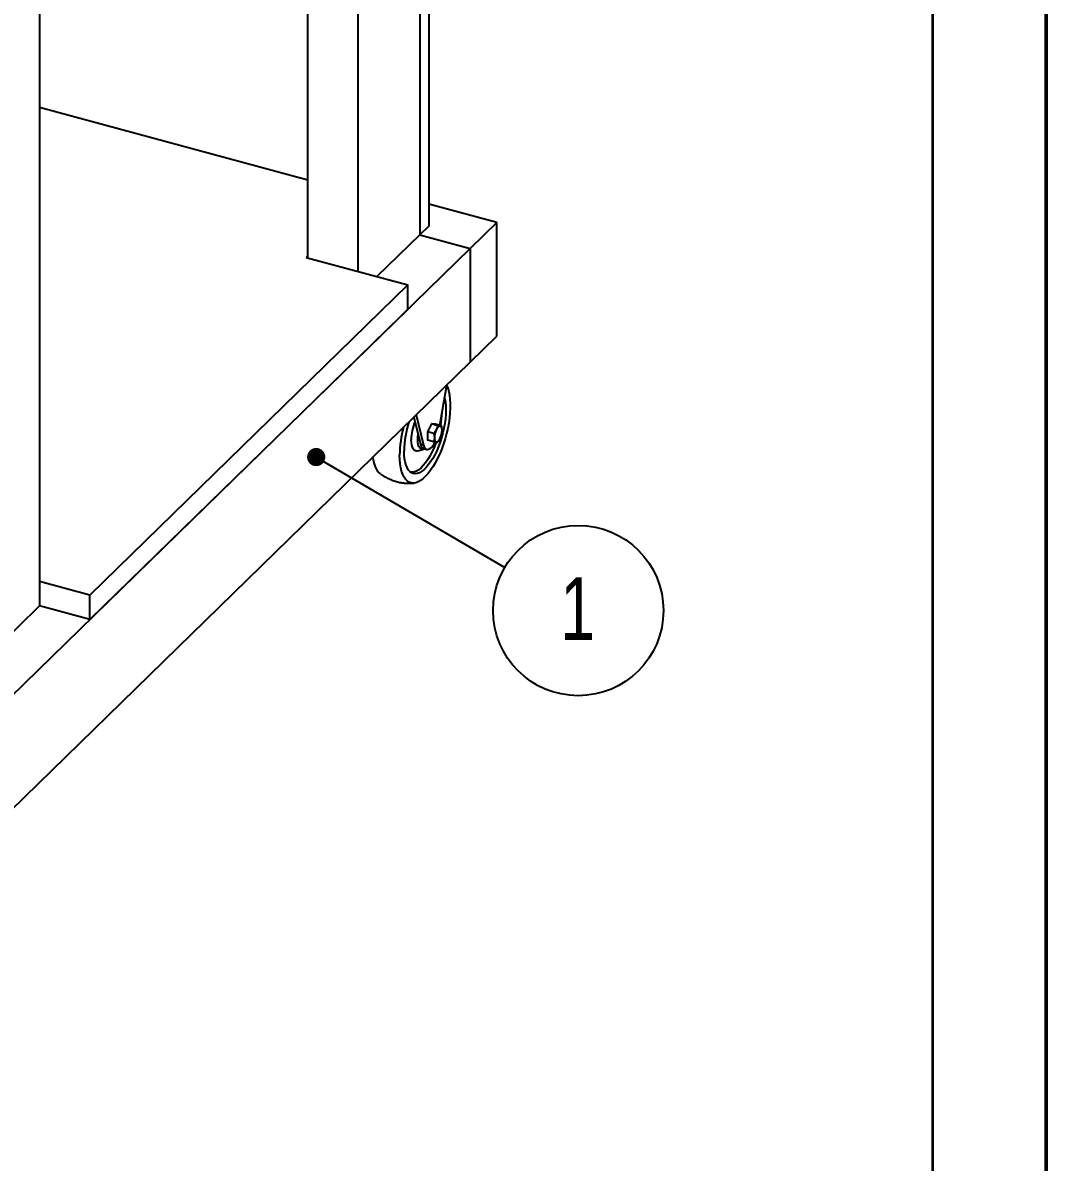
# Model space of a CAD drawing. Header units: millimetres. Extents: x 0 to 279, y 0 to 216.
# Drawn here: x 222.3 to 279.4, y 40.1 to 103.7 of the extents above; entities that cross this region are included whole.
import ezdxf

# ---------------------------------------------------------------- set-up
doc = ezdxf.new("R2010")
doc.units = ezdxf.units.MM
doc.layers.add('PAGE_BORDER', color=7, linetype='Continuous')
doc.styles.add('SLDTEXTSTYLE0', font='TXT', dxfattribs={"width": 0.75})
doc.dimstyles.new('SLDDIMSTYLE0', dxfattribs={"dimtxt": 0.18, "dimasz": 1.016, "dimexe": 0, "dimexo": 0.0625, "dimgap": 0, "dimtad": 0, "dimtih": 1, "dimtoh": 1, "dimdec": 0, "dimrnd": 1e-09, "dimzin": 0, "dimdsep": 46, "dimtxsty": 'Standard', "dimblk1": 'DOT', "dimblk2": 'DOT', "dimsah": 1, "dimcen": 0.09, "dimadec": 0, "dimazin": 0, "dimtfac": 1.016, "dimtdec": 0, "dimtofl": 0, "dimtmove": 0, "dimatfit": 3, "dimldrblk": 'DOT', "dimfxl": 1, "dimfrac": 2, "dimtolj": 1, "dimtzin": 0, "dimarcsym": 0})

# ---------------------------------------------------------------- blocks, each defined once
blk = doc.blocks.new('SW_NOTE_2')
at = {"layer": 'PAGE_BORDER', "color": 0}
blk.add_circle((4.103, -2.404), 4.755, dxfattribs=at)
at = {"layer": 'PAGE_BORDER', "color": 0, "insert": (4.068, -0.541), "char_height": 3.5, "attachment_point": 2, "style": 'SLDTEXTSTYLE0'}
blk.add_mtext('1', dxfattribs=at)
blk = doc.blocks.new('_DOT')
at = {"color": 0, "linetype": 'ByBlock', "lineweight": -2}
blk.add_line((-0.5, 0), (-1, 0), dxfattribs=at)
at = {"color": 0, "linetype": 'ByBlock', "const_width": 0.5}
blk.add_lwpolyline([(-0.25, 0, 1), (0.25, 0, 1)], format="xyb", close=True, dxfattribs=at)

msp = doc.modelspace()

# ---------------------------------------------------------------- linework, layer by layer
at = {"color": 7, "linetype": 'Continuous', "lineweight": 50}
msp.add_line((279.4, 0), (279.4, 215.9), dxfattribs=at)
at = {"color": 7, "linetype": 'Continuous', "lineweight": 25}
for p, q in [((244.432, 133.748), (244.432, 91.893)), ((244.926, 134.23), (244.926, 92.375)), ((240.974, 89.841), (240.974, 130.373)), ((238.166, 90.604), (238.166, 127.632)), ((223.193, 113.018), (223.193, 71.164)), ((223.193, 99.026), (238.166, 94.957)), ((248.722, 92.576), (244.926, 93.608)), ((244.926, 92.375), (244.432, 91.893)), ((248.722, 92.576), (247.24, 91.13)), ((248.722, 86.226), (248.722, 92.576)), ((244.432, 91.893), (242.034, 89.553)), ((244.432, 91.893), (247.24, 91.13)), ((247.24, 91.13), (208.714, 53.528)), ((247.24, 91.13), (247.24, 84.78)), ((238.166, 90.715), (238.077, 90.628)), ((238.077, 90.628), (243.752, 89.086)), ((243.752, 89.086), (226.001, 71.761)), ((243.752, 87.725), (243.752, 89.086)), ((243.752, 87.725), (226.001, 70.4)), ((247.24, 84.78), (248.722, 86.226)), ((247.24, 84.78), (208.714, 47.177)), ((245.549, 81.234), (245.924, 83.495)), ((244.092, 81.707), (244.463, 80.196)), ((244.224, 81.836), (244.639, 80.149)), ((245.074, 81.323), (244.858, 80.883)), ((244.858, 80.883), (244.858, 80.424)), ((245.201, 80.789), (244.858, 80.883)), ((245.29, 81.305), (245.074, 81.323)), ((245.418, 81.229), (245.074, 81.323)), ((245.634, 81.211), (245.29, 81.305)), ((245.669, 81.017), (245.669, 81.019)), ((244.639, 80.149), (244.463, 80.196)), ((245.201, 80.331), (244.858, 80.424)), ((245.503, 80.422), (245.51, 80.432)), ((244.33, 79.822), (244.639, 79.921)), ((244.638, 79.954), (244.814, 79.907)), ((226.001, 71.761), (223.193, 72.524)), ((226.001, 70.4), (226.001, 71.761)), ((223.193, 71.164), (205.906, 54.291)), ((226.001, 70.4), (223.193, 71.164))]:
    msp.add_line(p, q, dxfattribs=at)
at = {"color": 7, "linetype": 'Continuous', "lineweight": 25, "flags": 128}
for points in [[(245.922, 83.482), (245.984, 83.331), (246.039, 83.146), (246.08, 82.939), (246.108, 82.713), (246.122, 82.469), (246.122, 82.211), (246.108, 81.94), (246.08, 81.659), (246.039, 81.371), (245.984, 81.08), (245.917, 80.787), (245.837, 80.496), (245.747, 80.209), (245.646, 79.93), (245.536, 79.661), (245.418, 79.406), (245.292, 79.165), (245.161, 78.943), (245.026, 78.74), (244.887, 78.56), (244.747, 78.404), (244.606, 78.273), (244.466, 78.169), (244.329, 78.092), (244.195, 78.044), (244.067, 78.025), (243.945, 78.036), (243.831, 78.075), (243.725, 78.143), (243.629, 78.239), (243.544, 78.362), (243.471, 78.511), (243.41, 78.685), (243.362, 78.881), (243.327, 79.098), (243.306, 79.333), (243.299, 79.584), (243.299, 79.584)], [(245.804, 82.774), (245.816, 82.725), (245.85, 82.534), (245.87, 82.326), (245.877, 82.101), (245.87, 81.863), (245.85, 81.614), (245.816, 81.358), (245.769, 81.097), (245.71, 80.834), (245.639, 80.573), (245.558, 80.317), (245.466, 80.068), (245.366, 79.83), (245.257, 79.604), (245.143, 79.395), (245.023, 79.205), (244.9, 79.034), (244.775, 78.887), (244.648, 78.764), (244.523, 78.666), (244.4, 78.596), (244.28, 78.553), (244.165, 78.539), (244.057, 78.553), (243.957, 78.595), (243.865, 78.665), (243.783, 78.762), (243.713, 78.884), (243.654, 79.032), (243.607, 79.201), (243.573, 79.392), (243.553, 79.601), (243.546, 79.825)], [(245.67, 80.972), (245.668, 81.022), (245.663, 81.068), (245.654, 81.108), (245.641, 81.142), (245.626, 81.17), (245.607, 81.191), (245.586, 81.205), (245.562, 81.21)], [(245.34, 80.326), (245.302, 80.221), (245.204, 79.978), (245.098, 79.748), (244.985, 79.533), (244.867, 79.336), (244.744, 79.159), (244.619, 79.005), (244.493, 78.875), (244.367, 78.771), (244.242, 78.694), (244.122, 78.646), (244.006, 78.626), (243.899, 78.635)], [(244.33, 79.822), (244.261, 79.809), (244.184, 79.821), (244.114, 79.861), (244.055, 79.931), (244.008, 80.027), (243.973, 80.147), (243.952, 80.289), (243.945, 80.448)], [(244.311, 80.456), (244.318, 80.616), (244.331, 80.733)], [(244.686, 79.941), (244.621, 79.916), (244.546, 79.912), (244.479, 79.938), (244.421, 79.993), (244.374, 80.074), (244.339, 80.181), (244.318, 80.309), (244.311, 80.456)], [(244.639, 80.149), (244.673, 80.047), (244.719, 79.971), (244.776, 79.922), (244.842, 79.902), (244.916, 79.91), (244.994, 79.948), (245.074, 80.014), (245.155, 80.105), (245.233, 80.22), (245.287, 80.317)], [(245.238, 80.55), (245.24, 80.5), (245.245, 80.455), (245.255, 80.415), (245.267, 80.38), (245.283, 80.352), (245.301, 80.331), (245.323, 80.318), (245.346, 80.312)], [(242.224, 78.541), (242.204, 78.556), (242.108, 78.653), (242.023, 78.776), (241.95, 78.925), (241.889, 79.098), (241.841, 79.294), (241.81, 79.48)]]:
    msp.add_lwpolyline(points, dxfattribs=at)
at = {"color": 7, "linetype": 'Continuous', "lineweight": 25}
for centre, radius, start, end in [((246.803, 80.397), 2.858, 158.04795, 178.96241), ((240.422, 82.208), 5.253, 349.223, 357.25622), ((249.828, 79.506), 6.529, 165.55682, 179.30831), ((249.217, 79.727), 5.672, 162.54184, 179.00349), ((246.312, 80.53), 1.074, 154.05671, 178.89288), ((245.639, 80.915), 0.305, 104.63536, 163.97471), ((244.596, 80.993), 1.074, 334.05671, 358.89288), ((244.754, 80.222), 0.291, 185.04677, 246.69501), ((245.269, 80.607), 0.305, 284.63536, 343.97471)]:
    msp.add_arc(centre, radius, start, end, dxfattribs=at)
for points, knots in [([(245.346, 81), (245.343, 80.994), (245.324, 80.955), (245.279, 80.883), (245.228, 80.821), (245.201, 80.789)], [0, 0, 0, 0, 0.070069, 0.530774, 1, 1, 1, 1]), ([(245.418, 81.229), (245.41, 81.191), (245.395, 81.113), (245.363, 81.038), (245.346, 81)], [0, 0, 0, 0, 0.495458, 1, 1, 1, 1]), ([(245.562, 81.21), (245.56, 81.211), (245.54, 81.212), (245.495, 81.218), (245.444, 81.226), (245.418, 81.229)], [0, 0, 0, 0, 0.070069, 0.530774, 1, 1, 1, 1]), ([(245.634, 81.211), (245.626, 81.21), (245.612, 81.207), (245.579, 81.209), (245.562, 81.21)], [0, 0, 0, 0, 0.495458, 1, 1, 1, 1]), ([(245.67, 80.972), (245.67, 80.991), (245.668, 81.04), (245.657, 81.12), (245.641, 81.181), (245.634, 81.211)], [0, 0, 0, 0, 0.2468443, 0.6213943, 1, 1, 1, 1]), ([(245.201, 80.789), (245.209, 80.759), (245.225, 80.699), (245.236, 80.618), (245.238, 80.57), (245.238, 80.55)], [0, 0, 0, 0, 0.374871, 0.753155, 1, 1, 1, 1]), ([(245.238, 80.55), (245.237, 80.521), (245.234, 80.462), (245.219, 80.39), (245.206, 80.347), (245.201, 80.331)], [0, 0, 0, 0, 0.382217, 0.769966, 1, 1, 1, 1]), ([(245.201, 80.331), (245.229, 80.327), (245.285, 80.318), (245.326, 80.314), (245.346, 80.312)], [0, 0, 0, 0, 0.495458, 1, 1, 1, 1]), ([(245.346, 80.312), (245.349, 80.312), (245.368, 80.31), (245.396, 80.309), (245.41, 80.312), (245.418, 80.313)], [0, 0, 0, 0, 0.070069, 0.530774, 1, 1, 1, 1]), ([(245.418, 80.313), (245.446, 80.345), (245.478, 80.381), (245.501, 80.42), (245.503, 80.423)], [0, 0, 0, 0, 0.920476, 1, 1, 1, 1]), ([(242.223, 78.544), (242.241, 78.53), (242.325, 78.464), (242.495, 78.36), (242.732, 78.238), (242.986, 78.141), (243.244, 78.07), (243.504, 78.027), (243.763, 78.01), (243.966, 78.012), (244.082, 78.027), (244.112, 78.032)], [0, 0, 0, 0, 0.03428, 0.159356, 0.297048, 0.432578, 0.565768, 0.696835, 0.825949, 0.953283, 1, 1, 1, 1])]:
    msp.add_open_spline(points, degree=3, knots=knots, dxfattribs=at)
at = {"layer": 'PAGE_BORDER', "lineweight": 35}
msp.add_line((273.05, 209.55), (273.05, 6.35), dxfattribs=at)

# ---------------------------------------------------------------- block references
at = {"layer": 'PAGE_BORDER'}
msp.add_blockref('SW_NOTE_2', (249.168, 73.307), dxfattribs=at)

# ---------------------------------------------------------------- leaders
msp.add_leader([(238.64, 79.475), (249.168, 73.307)], dimstyle='SLDDIMSTYLE0', dxfattribs=at)

doc.saveas('drawing.dxf')
